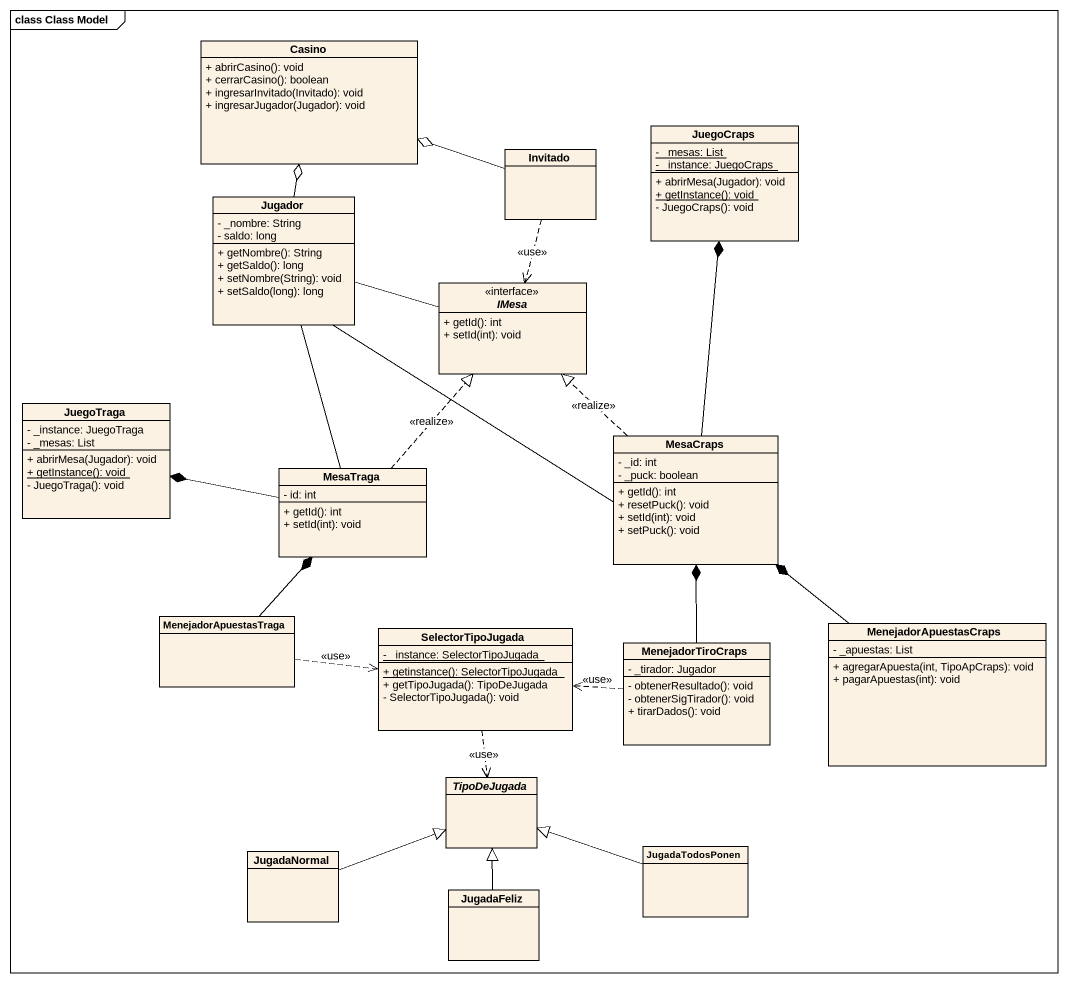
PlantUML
@startuml
mainframe class Class Model
hide circle
hide empty members
skinparam classAttributeIconSize 0
class Casino {
  + abrirCasino(): void
  + cerrarCasino(): boolean
  + ingresarInvitado(Invitado): void
  + ingresarJugador(Jugador): void
}
class JuegoCraps {
  {static} - _mesas: List
  {static} - _instance: JuegoCraps
  + abrirMesa(Jugador): void
  {static} + getInstance(): void
  - JuegoCraps(): void
}
class Invitado
class Jugador {
  - _nombre: String
  - saldo: long
  + getNombre(): String
  + getSaldo(): long
  + setNombre(String): void
  + setSaldo(long): long
}
interface IMesa <<interface>> {
  + getId(): int
  + setId(int): void
}
class JuegoTraga {
  - _instance: JuegoTraga
  - _mesas: List
  + abrirMesa(Jugador): void
  {static} + getInstance(): void
  - JuegoTraga(): void
}
class MesaCraps {
  - _id: int
  - _puck: boolean
  + getId(): int
  + resetPuck(): void
  + setId(int): void
  + setPuck(): void
}
class MesaTraga {
  - id: int
  + getId(): int
  + setId(int): void
}
class MenejadorApuestasTraga
class SelectorTipoJugada {
  {static} - _instance: SelectorTipoJugada
  {static} + getinstance(): SelectorTipoJugada
  + getTipoJugada(): TipoDeJugada
  - SelectorTipoJugada(): void
}
class MenejadorApuestasCraps {
  - _apuestas: List
  + agregarApuesta(int, TipoApCraps): void
  + pagarApuestas(int): void
}
class MenejadorTiroCraps {
  - _tirador: Jugador
  - obtenerResultado(): void
  - obtenerSigTirador(): void
  + tirarDados(): void
}
abstract class TipoDeJugada
class JugadaNormal
class JugadaTodosPonen
class JugadaFeliz
Invitado -left-o Casino
Invitado ..> IMesa : <<use>>
Jugador -up-o Casino
Jugador -right- IMesa
Jugador -right- MesaCraps
MesaCraps -up-* JuegoCraps
MesaCraps .up.|> IMesa : <<realize>>
MesaTraga -up- Jugador
MesaTraga .up.|> IMesa : <<realize>>
MesaTraga -left-* JuegoTraga
MenejadorApuestasTraga -up-* MesaTraga
MenejadorApuestasTraga .right.> SelectorTipoJugada : <<use>>
SelectorTipoJugada ..> TipoDeJugada : <<use>>
MenejadorApuestasCraps -up-* MesaCraps
MenejadorTiroCraps -up-* MesaCraps
MenejadorTiroCraps .left.> SelectorTipoJugada : <<use>>
JugadaNormal -right-|> TipoDeJugada
JugadaTodosPonen -left-|> TipoDeJugada
JugadaFeliz -up-|> TipoDeJugada
@enduml
